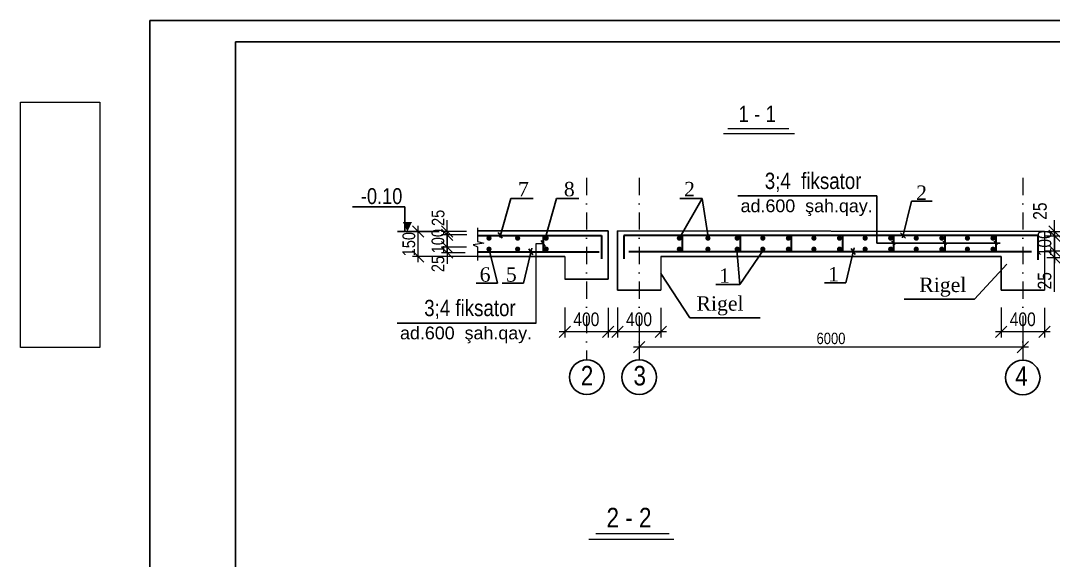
# Model space of a CAD drawing. Header units: millimetres. Extents: x -149347 to 251215, y -2929184 to -2541447.
# Drawn here: x 107574 to 130345, y -2594648 to -2582731 of the extents above; entities that cross this region are included whole.
import ezdxf

# ---------------------------------------------------------------- set-up
doc = ezdxf.new("R2010")
doc.units = ezdxf.units.MM
doc.linetypes.add('DASHDOTX2', pattern=[50.8, 25.4, -12.7, 0, -12.7])
doc.styles.get("Standard").update_dxf_attribs({"font": 'times.ttf'})
doc.styles.add('style1', font='A3TI(LA).TTF', dxfattribs={"height": 400})
doc.styles.add('style6', font='ARIALN.TTF', dxfattribs={"height": 300})
doc.dimstyles.new('DIM_100', dxfattribs={"dimscale": 100, "dimtxt": 250, "dimasz": 2.5, "dimexe": 1.25, "dimexo": 0.625, "dimtad": 1, "dimdec": 0, "dimtxsty": 'style1', "dimblk": 'OBLIQUE', "dimcen": 2.5, "dimdle": 1.25, "dimclrd": 251, "dimclre": 251, "dimaunit": 1, "dimadec": 3, "dimazin": 0, "dimtfac": 1, "dimtdec": 0, "dimtmove": 1, "dimatfit": 3, "dimfxl": 1.25, "dimlwd": 5, "dimlwe": 5, "dimarcsym": 0})

# ---------------------------------------------------------------- blocks, each defined once
blk = doc.blocks.new('_Oblique')
at = {"color": 0, "linetype": 'ByBlock', "lineweight": -2}
blk.add_line((-0.5, -0.5), (0.5, 0.5), dxfattribs=at)
blk = doc.blocks.new('*D892')
at = {"color": 251, "lineweight": 5, "ltscale": 50, "transparency": 16777216}
for p, q in [((130161, -2587479), (130494, -2587479)), ((130172, -2587814), (130494, -2587814))]:
    blk.add_line(p, q, dxfattribs=at)
at = {"color": 251, "linetype": 'ByBlock', "lineweight": 5, "ltscale": 50, "transparency": 16777216}
blk.add_line((130369, -2587939), (130369, -2587354), dxfattribs=at)
at = {"layer": 'Defpoints', "color": 0, "lineweight": 15, "ltscale": 50, "transparency": 16777216}
for p in [(130099, -2587479), (130369, -2587479), (130109, -2587814)]:
    blk.add_point(p, dxfattribs=at)
at = {"color": 251, "lineweight": 5, "ltscale": 50, "transparency": 16777216, "xscale": 250, "yscale": 250, "zscale": 250}
for p, rotation in [((130369, -2587479), 90), ((130369, -2587814), 270)]:
    blk.add_blockref('_Oblique', p, dxfattribs=dict(at, rotation=rotation))
at = {"color": 0, "lineweight": 15, "ltscale": 50, "transparency": 16777216, "insert": (130153, -2587647), "char_height": 300, "attachment_point": 5, "rotation": 90, "style": 'style6'}
blk.add_mtext('{\\fArial Narrow|b0|i0|c238|p34;100}', dxfattribs=at)
blk = doc.blocks.new('*D893')
at = {"color": 251, "linetype": 'ByBlock', "lineweight": 5, "ltscale": 50, "transparency": 16777216}
for p, q in [((130370, -2587387), (130370, -2587137)), ((130370, -2587387), (130370, -2587479)), ((130370, -2587479), (130370, -2587729))]:
    blk.add_line(p, q, dxfattribs=at)
at = {"color": 251, "lineweight": 5, "ltscale": 50, "transparency": 16777216}
for p, q in [((130161, -2587479), (130495, -2587479)), ((130172, -2587387), (130495, -2587387))]:
    blk.add_line(p, q, dxfattribs=at)
at = {"layer": 'Defpoints', "color": 0, "lineweight": 15, "ltscale": 50, "transparency": 16777216}
for p in [(130099, -2587479), (130109, -2587387), (130370, -2587479)]:
    blk.add_point(p, dxfattribs=at)
at = {"color": 251, "lineweight": 5, "ltscale": 50, "transparency": 16777216, "xscale": 250, "yscale": 250, "zscale": 250}
for p, rotation in [((130370, -2587387), 270), ((130370, -2587479), 90)]:
    blk.add_blockref('_Oblique', p, dxfattribs=dict(at, rotation=rotation))
at = {"color": 0, "lineweight": 15, "ltscale": 50, "transparency": 16777216, "insert": (130051, -2586937), "char_height": 300, "attachment_point": 5, "rotation": 90, "style": 'style6'}
blk.add_mtext('25', dxfattribs=at)
blk = doc.blocks.new('*D894')
at = {"color": 251, "linetype": 'ByBlock', "lineweight": 5, "ltscale": 50, "transparency": 16777216}
for p, q in [((130369, -2587689), (130369, -2588083)), ((130369, -2588717), (130369, -2587958))]:
    blk.add_line(p, q, dxfattribs=at)
at = {"color": 251, "lineweight": 5, "ltscale": 50, "transparency": 16777216}
for p, q in [((130214, -2587814), (130494, -2587814)), ((130203, -2587958), (130494, -2587958))]:
    blk.add_line(p, q, dxfattribs=at)
at = {"layer": 'Defpoints', "color": 0, "lineweight": 15, "ltscale": 50, "transparency": 16777216}
for p in [(130151, -2587814), (130141, -2587958), (130369, -2587958)]:
    blk.add_point(p, dxfattribs=at)
at = {"color": 251, "lineweight": 5, "ltscale": 50, "transparency": 16777216, "xscale": 250, "yscale": 250, "zscale": 250}
for p, rotation in [((130369, -2587814), 90), ((130369, -2587958), 270)]:
    blk.add_blockref('_Oblique', p, dxfattribs=dict(at, rotation=rotation))
at = {"color": 0, "lineweight": 15, "ltscale": 50, "transparency": 16777216, "insert": (130153, -2588475), "char_height": 300, "attachment_point": 5, "rotation": 90, "style": 'style6'}
blk.add_mtext('25', dxfattribs=at)
blk = doc.blocks.new('*D896')
at = {"color": 251, "lineweight": 5, "ltscale": 50, "transparency": 16777216}
for p, q in [((121214, -2589606), (121214, -2590065)), ((129671, -2589606), (129671, -2590065))]:
    blk.add_line(p, q, dxfattribs=at)
at = {"color": 251, "linetype": 'ByBlock', "lineweight": 5, "ltscale": 50, "transparency": 16777216}
blk.add_line((129796, -2589940), (121089, -2589940), dxfattribs=at)
at = {"layer": 'Defpoints', "color": 0, "lineweight": 15, "ltscale": 50, "transparency": 16777216}
for p in [(121214, -2589543), (129671, -2589543), (121214, -2589940)]:
    blk.add_point(p, dxfattribs=at)
at = {"color": 251, "lineweight": 5, "ltscale": 50, "transparency": 16777216, "xscale": 250, "yscale": 250, "zscale": 250, "rotation": 180}
blk.add_blockref('_Oblique', (121214, -2589940), dxfattribs=at)
at = {"color": 251, "lineweight": 5, "ltscale": 50, "transparency": 16777216, "xscale": 250, "yscale": 250, "zscale": 250}
blk.add_blockref('_Oblique', (129671, -2589940), dxfattribs=at)
at = {"color": 0, "lineweight": 15, "ltscale": 50, "transparency": 16777216, "insert": (125442, -2589749), "char_height": 300, "attachment_point": 5, "style": 'style6'}
blk.add_mtext('{\\fArial Narrow|b0|i0|c238|p34;\\H0.83333x;6000}', dxfattribs=at)
blk = doc.blocks.new('*D897')
at = {"color": 251, "lineweight": 5, "ltscale": 50, "transparency": 16777216}
for p, q in [((129198, -2589063), (129198, -2589726)), ((130150, -2589072), (130150, -2589726))]:
    blk.add_line(p, q, dxfattribs=at)
at = {"color": 251, "linetype": 'ByBlock', "lineweight": 5, "ltscale": 50, "transparency": 16777216}
blk.add_line((130275, -2589601), (129073, -2589601), dxfattribs=at)
at = {"layer": 'Defpoints', "color": 0, "lineweight": 15, "ltscale": 50, "transparency": 16777216}
for p in [(129198, -2589001), (130150, -2589010), (129198, -2589601)]:
    blk.add_point(p, dxfattribs=at)
at = {"color": 251, "lineweight": 5, "ltscale": 50, "transparency": 16777216, "xscale": 250, "yscale": 250, "zscale": 250, "rotation": 180}
blk.add_blockref('_Oblique', (129198, -2589601), dxfattribs=at)
at = {"color": 251, "lineweight": 5, "ltscale": 50, "transparency": 16777216, "xscale": 250, "yscale": 250, "zscale": 250}
blk.add_blockref('_Oblique', (130150, -2589601), dxfattribs=at)
at = {"color": 0, "lineweight": 15, "ltscale": 50, "transparency": 16777216, "insert": (129671, -2589327), "char_height": 300, "attachment_point": 5, "style": 'style6'}
blk.add_mtext('{\\fArial Narrow|b0|i0|c238|p34;400}', dxfattribs=at)
blk = doc.blocks.new('mekteb')
at = {"color": 0, "lineweight": 25}
for p, q in [((99643, -1821466), (139843, -1821466)), ((99643, -1849866), (99643, -1821466))]:
    blk.add_line(p, q, dxfattribs=at)
at = {"color": 0, "lineweight": 25, "ltscale": 15}
for p in [(101643, -1849366), (139343, -1821966)]:
    blk.add_line(p, (101643, -1821966), dxfattribs=at)
blk = doc.blocks.new('*D898')
at = {"color": 251, "lineweight": 5, "ltscale": 50, "transparency": 16777216}
for p, q in [((120738, -2589063), (120738, -2589726)), ((121690, -2589072), (121690, -2589726))]:
    blk.add_line(p, q, dxfattribs=at)
at = {"color": 251, "linetype": 'ByBlock', "lineweight": 5, "ltscale": 50, "transparency": 16777216}
blk.add_line((121815, -2589601), (120613, -2589601), dxfattribs=at)
at = {"layer": 'Defpoints', "color": 0, "lineweight": 15, "ltscale": 50, "transparency": 16777216}
for p in [(120738, -2589001), (121690, -2589010), (120738, -2589601)]:
    blk.add_point(p, dxfattribs=at)
at = {"color": 251, "lineweight": 5, "ltscale": 50, "transparency": 16777216, "xscale": 250, "yscale": 250, "zscale": 250, "rotation": 180}
blk.add_blockref('_Oblique', (120738, -2589601), dxfattribs=at)
at = {"color": 251, "lineweight": 5, "ltscale": 50, "transparency": 16777216, "xscale": 250, "yscale": 250, "zscale": 250}
blk.add_blockref('_Oblique', (121690, -2589601), dxfattribs=at)
at = {"color": 0, "lineweight": 15, "ltscale": 50, "transparency": 16777216, "insert": (121210, -2589327), "char_height": 300, "attachment_point": 5, "style": 'style6'}
blk.add_mtext('{\\fArial Narrow|b0|i0|c238|p34;400}', dxfattribs=at)
blk = doc.blocks.new('*D903')
at = {"color": 251, "lineweight": 5, "ltscale": 50, "transparency": 16777216}
for p, q in [((119576, -2589063), (119576, -2589726)), ((120527, -2589072), (120527, -2589726))]:
    blk.add_line(p, q, dxfattribs=at)
at = {"color": 251, "linetype": 'ByBlock', "lineweight": 5, "ltscale": 50, "transparency": 16777216}
blk.add_line((120652, -2589601), (119451, -2589601), dxfattribs=at)
at = {"layer": 'Defpoints', "color": 0, "lineweight": 15, "ltscale": 50, "transparency": 16777216}
for p in [(119576, -2589001), (120527, -2589010), (119576, -2589601)]:
    blk.add_point(p, dxfattribs=at)
at = {"color": 251, "lineweight": 5, "ltscale": 50, "transparency": 16777216, "xscale": 250, "yscale": 250, "zscale": 250, "rotation": 180}
blk.add_blockref('_Oblique', (119576, -2589601), dxfattribs=at)
at = {"color": 251, "lineweight": 5, "ltscale": 50, "transparency": 16777216, "xscale": 250, "yscale": 250, "zscale": 250}
blk.add_blockref('_Oblique', (120527, -2589601), dxfattribs=at)
at = {"color": 0, "lineweight": 15, "ltscale": 50, "transparency": 16777216, "insert": (120048, -2589327), "char_height": 300, "attachment_point": 5, "style": 'style6'}
blk.add_mtext('{\\fArial Narrow|b0|i0|c238|p34;400}', dxfattribs=at)
blk = doc.blocks.new('*D904')
at = {"color": 251, "lineweight": 5, "ltscale": 50, "transparency": 16777216}
for p, q in [((117412, -2587463), (116857, -2587463)), ((117403, -2587736), (116857, -2587736))]:
    blk.add_line(p, q, dxfattribs=at)
at = {"color": 251, "linetype": 'ByBlock', "lineweight": 5, "ltscale": 50, "transparency": 16777216}
blk.add_line((116982, -2587861), (116982, -2587338), dxfattribs=at)
at = {"layer": 'Defpoints', "color": 0, "lineweight": 15, "ltscale": 50, "transparency": 16777216}
for p in [(116982, -2587463), (117474, -2587463), (117466, -2587736)]:
    blk.add_point(p, dxfattribs=at)
at = {"color": 251, "lineweight": 5, "ltscale": 50, "transparency": 16777216, "xscale": 250, "yscale": 250, "zscale": 250}
for p, rotation in [((116982, -2587463), 90), ((116982, -2587736), 270)]:
    blk.add_blockref('_Oblique', p, dxfattribs=dict(at, rotation=rotation))
at = {"color": 0, "lineweight": 15, "ltscale": 50, "transparency": 16777216, "insert": (116777, -2587600), "char_height": 300, "attachment_point": 5, "rotation": 90, "style": 'style6'}
blk.add_mtext('{\\fArial Narrow|b0|i0|c238|p34;\\H0.93333x;100}', dxfattribs=at)
blk = doc.blocks.new('*D905')
at = {"color": 251, "linetype": 'ByBlock', "lineweight": 5, "ltscale": 50, "transparency": 16777216}
for p, q in [((116981, -2587388), (116981, -2587138)), ((116981, -2587388), (116981, -2587463)), ((116981, -2587463), (116981, -2587713))]:
    blk.add_line(p, q, dxfattribs=at)
at = {"color": 251, "lineweight": 5, "ltscale": 50, "transparency": 16777216}
for p, q in [((117403, -2587388), (116856, -2587388)), ((117412, -2587463), (116856, -2587463))]:
    blk.add_line(p, q, dxfattribs=at)
at = {"layer": 'Defpoints', "color": 0, "lineweight": 15, "ltscale": 50, "transparency": 16777216}
for p in [(116981, -2587463), (117466, -2587388), (117474, -2587463)]:
    blk.add_point(p, dxfattribs=at)
at = {"color": 251, "lineweight": 5, "ltscale": 50, "transparency": 16777216, "xscale": 250, "yscale": 250, "zscale": 250}
for p, rotation in [((116981, -2587388), 270), ((116981, -2587463), 90)]:
    blk.add_blockref('_Oblique', p, dxfattribs=dict(at, rotation=rotation))
at = {"color": 0, "lineweight": 15, "ltscale": 50, "transparency": 16777216, "insert": (116780, -2587086), "char_height": 300, "attachment_point": 5, "rotation": 90, "style": 'style6'}
blk.add_mtext('{\\H0.93333x;25}', dxfattribs=at)
blk = doc.blocks.new('*D906')
at = {"color": 251, "linetype": 'ByBlock', "lineweight": 5, "ltscale": 50, "transparency": 16777216}
for p, q in [((116982, -2587736), (116982, -2587486)), ((116982, -2587736), (116982, -2587854)), ((116982, -2587854), (116982, -2588104))]:
    blk.add_line(p, q, dxfattribs=at)
at = {"color": 251, "lineweight": 5, "ltscale": 50, "transparency": 16777216}
for p, q in [((117369, -2587736), (116857, -2587736)), ((117377, -2587854), (116857, -2587854))]:
    blk.add_line(p, q, dxfattribs=at)
at = {"layer": 'Defpoints', "color": 0, "lineweight": 15, "ltscale": 50, "transparency": 16777216}
for p in [(116982, -2587854), (117431, -2587736), (117440, -2587854)]:
    blk.add_point(p, dxfattribs=at)
at = {"color": 251, "lineweight": 5, "ltscale": 50, "transparency": 16777216, "xscale": 250, "yscale": 250, "zscale": 250}
for p, rotation in [((116982, -2587736), 270), ((116982, -2587854), 90)]:
    blk.add_blockref('_Oblique', p, dxfattribs=dict(at, rotation=rotation))
at = {"color": 0, "lineweight": 15, "ltscale": 50, "transparency": 16777216, "insert": (116777, -2588104), "char_height": 300, "attachment_point": 5, "rotation": 90, "style": 'style6'}
blk.add_mtext('{\\H0.93333x;25}', dxfattribs=at)
blk = doc.blocks.new('*D907')
at = {"color": 251, "lineweight": 5, "ltscale": 50, "transparency": 16777216}
for p, q in [((116539, -2587388), (116215, -2587388)), ((117703, -2587941), (116215, -2587941))]:
    blk.add_line(p, q, dxfattribs=at)
at = {"color": 251, "linetype": 'ByBlock', "lineweight": 5, "ltscale": 50, "transparency": 16777216}
blk.add_line((116340, -2588066), (116340, -2587263), dxfattribs=at)
at = {"layer": 'Defpoints', "color": 0, "lineweight": 15, "ltscale": 50, "transparency": 16777216}
for p in [(116340, -2587388), (116601, -2587388), (117766, -2587941)]:
    blk.add_point(p, dxfattribs=at)
at = {"color": 251, "lineweight": 5, "ltscale": 50, "transparency": 16777216, "xscale": 250, "yscale": 250, "zscale": 250}
for p, rotation in [((116340, -2587388), 90), ((116340, -2587941), 270)]:
    blk.add_blockref('_Oblique', p, dxfattribs=dict(at, rotation=rotation))
at = {"color": 0, "lineweight": 15, "ltscale": 50, "transparency": 16777216, "insert": (116135, -2587666), "char_height": 300, "attachment_point": 5, "rotation": 90, "style": 'style6'}
blk.add_mtext('{\\fArial Narrow|b0|i0|c238|p34;\\H0.93333x;150}', dxfattribs=at)

msp = doc.modelspace()

# ---------------------------------------------------------------- hatches: boundary and pattern name
h = msp.add_hatch(color=0)
edge = h.paths.add_edge_path()
edge.add_arc((117901.26435, -2587533.55488), 57.37628, 0, 360)
h = msp.add_hatch(color=0)
edge = h.paths.add_edge_path()
edge.add_arc((118532.71013, -2587533.55488), 57.37628, 0, 360)
h = msp.add_hatch(color=0)
edge = h.paths.add_edge_path()
edge.add_arc((119162.87251, -2587533.55488), 57.37628, 0, 360)
h = msp.add_hatch(color=0)
edge = h.paths.add_edge_path()
edge.add_arc((122098.77736, -2587533.55488), 57.37628, -180, 180, ccw=False)
h = msp.add_hatch(color=0)
edge = h.paths.add_edge_path()
edge.add_arc((122728.93975, -2587533.55488), 57.37628, -180, 180, ccw=False)
h = msp.add_hatch(color=0)
edge = h.paths.add_edge_path()
edge.add_arc((123374.48706, -2587533.55488), 57.37628, -180, 180, ccw=False)
h = msp.add_hatch(color=0)
edge = h.paths.add_edge_path()
edge.add_arc((123938.50626, -2587533.55488), 57.37628, -180, 180, ccw=False)
h = msp.add_hatch(color=0)
edge = h.paths.add_edge_path()
edge.add_arc((124502.52546, -2587533.55488), 57.37628, -180, 180, ccw=False)
h = msp.add_hatch(color=0)
edge = h.paths.add_edge_path()
edge.add_arc((125066.54466, -2587533.55488), 57.37628, -180, 180, ccw=False)
h = msp.add_hatch(color=0)
edge = h.paths.add_edge_path()
edge.add_arc((125630.56386, -2587533.55488), 57.37628, -180, 180, ccw=False)
h = msp.add_hatch(color=0)
edge = h.paths.add_edge_path()
edge.add_arc((126194.58306, -2587533.55488), 57.37628, -180, 180, ccw=False)
h = msp.add_hatch(color=0)
edge = h.paths.add_edge_path()
edge.add_arc((126758.60226, -2587533.55488), 57.37628, -180, 180, ccw=False)
h = msp.add_hatch(color=0)
edge = h.paths.add_edge_path()
edge.add_arc((127322.62146, -2587533.55488), 57.37628, -180, 180, ccw=False)
h = msp.add_hatch(color=0)
edge = h.paths.add_edge_path()
edge.add_arc((127886.64066, -2587533.55488), 57.37628, -180, 180, ccw=False)
h = msp.add_hatch(color=0)
edge = h.paths.add_edge_path()
edge.add_arc((128450.65986, -2587533.55488), 57.37628, -180, 180, ccw=False)
h = msp.add_hatch(color=0)
edge = h.paths.add_edge_path()
edge.add_arc((129014.67906, -2587533.55488), 57.37628, -180, 180, ccw=False)
h = msp.add_hatch(color=0)
edge = h.paths.add_edge_path()
edge.add_arc((117901.26435, -2587776.02159), 57.37628, 0, 360)
h = msp.add_hatch(color=0)
edge = h.paths.add_edge_path()
edge.add_arc((118532.71013, -2587776.02159), 57.37628, 0, 360)
h = msp.add_hatch(color=0)
edge = h.paths.add_edge_path()
edge.add_arc((119162.87251, -2587776.02159), 57.37628, 0, 360)
h = msp.add_hatch(color=0)
edge = h.paths.add_edge_path()
edge.add_arc((122098.77736, -2587776.02159), 57.37628, -180, 180, ccw=False)
h = msp.add_hatch(color=0)
edge = h.paths.add_edge_path()
edge.add_arc((122728.93975, -2587776.02159), 57.37628, -180, 180, ccw=False)
h = msp.add_hatch(color=0)
edge = h.paths.add_edge_path()
edge.add_arc((123374.48706, -2587776.02159), 57.37628, -180, 180, ccw=False)
h = msp.add_hatch(color=0)
edge = h.paths.add_edge_path()
edge.add_arc((123938.50626, -2587776.02159), 57.37628, -180, 180, ccw=False)
h = msp.add_hatch(color=0)
edge = h.paths.add_edge_path()
edge.add_arc((124502.52546, -2587776.02159), 57.37628, -180, 180, ccw=False)
h = msp.add_hatch(color=0)
edge = h.paths.add_edge_path()
edge.add_arc((125066.54466, -2587776.02159), 57.37628, -180, 180, ccw=False)
h = msp.add_hatch(color=0)
edge = h.paths.add_edge_path()
edge.add_arc((125630.56386, -2587776.02159), 57.37628, -180, 180, ccw=False)
h = msp.add_hatch(color=0)
edge = h.paths.add_edge_path()
edge.add_arc((126194.58306, -2587776.02159), 57.37628, -180, 180, ccw=False)
h = msp.add_hatch(color=0)
edge = h.paths.add_edge_path()
edge.add_arc((126758.60226, -2587776.02159), 57.37628, -180, 180, ccw=False)
h = msp.add_hatch(color=0)
edge = h.paths.add_edge_path()
edge.add_arc((127322.62146, -2587776.02159), 57.37628, -180, 180, ccw=False)
h = msp.add_hatch(color=0)
edge = h.paths.add_edge_path()
edge.add_arc((127886.64066, -2587776.02159), 57.37628, -180, 180, ccw=False)
h = msp.add_hatch(color=0)
edge = h.paths.add_edge_path()
edge.add_arc((128450.65986, -2587776.02159), 57.37628, -180, 180, ccw=False)
h = msp.add_hatch(color=0)
edge = h.paths.add_edge_path()
edge.add_arc((129014.67906, -2587776.02159), 57.37628, -180, 180, ccw=False)

# ---------------------------------------------------------------- linework, layer by layer
at = {"color": 1, "linetype": 'DASHDOTX2', "lineweight": 13, "ltscale": 15}
for p, q in [((120048.90087, -2586202.8169), (120051.42078, -2590222.60139)), ((121211.19376, -2586202.8169), (121213.71367, -2590222.60139)), ((129671.48176, -2586202.8169), (129670.46071, -2590230.23773))]:
    msp.add_line(p, q, dxfattribs=at)
at = {"ltscale": 30}
for p, q in [((118382.34587, -2586657.69124), (118140.40078, -2587515.65287)), ((118382.34587, -2586657.69124), (118873.52534, -2586657.69124)), ((119392.31011, -2586657.69124), (119150.36502, -2587515.65287)), ((119392.31011, -2586657.69124), (119883.48958, -2586657.69124)), ((122602.46433, -2586657.69124), (122111.28486, -2587515.65287)), ((122602.46433, -2586657.69124), (122111.28486, -2586657.69124)), ((122742.34048, -2587557.90061), (122602.46433, -2586657.69124)), ((126449.48208, -2586600.15221), (123386.05144, -2586600.15221)), ((126449.48208, -2587642.8421), (126449.48208, -2586600.15221)), ((127019.20337, -2587524.59846), (127220.89303, -2586719.04129)), ((127220.89303, -2586719.04129), (127670.13617, -2586719.04129)), ((116042.16951, -2586845.68377), (114893.13821, -2586845.68377)), ((116042.16951, -2587363.3177), (116042.16951, -2586845.68377)), ((116801.37096, -2587387.75109), (115881.48498, -2587387.75109)), ((117649.22096, -2587374.07901), (120526.34731, -2587368.42256)), ((118102.12498, -2587405.24283), (118193.00555, -2587535.38371)), ((130147.37296, -2587386.92674), (120735.30256, -2587368.42256)), ((126972.64644, -2587412.72227), (127084.67058, -2587530.45462)), ((119048.67335, -2587584.89274), (119139.55391, -2587715.03362)), ((129170.16608, -2587642.8421), (126449.48208, -2587642.8421)), ((126784.46779, -2587602.91144), (126850.36283, -2587680.28162)), ((127917.05647, -2587602.91144), (127982.95152, -2587680.28162)), ((129041.16548, -2587602.91144), (129107.06052, -2587680.28162)), ((117895.34749, -2587754.00641), (118086.37173, -2588527.14984)), ((118849.11312, -2587754.00641), (118663.92075, -2588527.14984)), ((118778.81138, -2587770.27674), (118869.69195, -2587900.41762)), ((123430.94012, -2588554.32865), (123366.83312, -2587781.05831)), ((123952.6581, -2587787.90439), (123430.94012, -2588554.32865)), ((125954.50344, -2587747.35004), (125769.31108, -2588520.49347)), ((125884.2017, -2587763.62037), (125975.08227, -2587893.76125)), ((117649.22096, -2587941.10078), (119574.56491, -2587941.10078)), ((129195.59056, -2587941.10078), (121687.08496, -2587941.10078)), ((118086.37173, -2588527.14984), (117616.77222, -2588527.14984)), ((118663.92075, -2588527.14984), (118194.32125, -2588527.14984)), ((123430.94012, -2588554.32865), (122901.72588, -2588554.32865)), ((125769.31108, -2588520.49347), (125299.71157, -2588520.49347)), ((121687.08496, -2588683.75285), (121211.19376, -2588683.75285)), ((130147.37296, -2588683.75285), (129671.48176, -2588683.75285)), ((118939.4637, -2589406.92509), (115876.03307, -2589406.92509))]:
    msp.add_line(p, q, dxfattribs=at)
at = {"color": 0, "linetype": 'ByBlock', "lineweight": 30}
for p, q in [((117649.22096, -2587476.04737), (120385.57404, -2587476.04737)), ((119098.11789, -2587476.04737), (119098.11789, -2587835.34718)), ((120385.57404, -2587476.04737), (120385.57404, -2587988.78289)), ((130005.29012, -2587476.04737), (120876.07584, -2587476.04737)), ((120876.07584, -2587476.04737), (120876.07584, -2587988.78289)), ((122163.53198, -2587476.04737), (122163.53198, -2587835.34718)), ((123440.91691, -2587476.04737), (123440.91691, -2587835.34718)), ((124567.00251, -2587476.04737), (124567.00251, -2587835.34718)), ((125697.1012, -2587477.29774), (125697.1012, -2587836.59755)), ((126818.40361, -2587476.04737), (126818.40361, -2587835.34718)), ((127949.90559, -2587476.04737), (127949.90559, -2587835.34718)), ((129076.48748, -2587476.04737), (129076.48748, -2587835.34718)), ((130005.29012, -2587476.04737), (130005.29012, -2588011.67017)), ((117649.22096, -2587835.34718), (120331.79515, -2587835.34718)), ((129866.57768, -2587835.34718), (120983.53228, -2587835.34718))]:
    msp.add_line(p, q, dxfattribs=at)
at = {"lineweight": 25}
for p, q in [((120526.34731, -2587368.42256), (120526.34731, -2588439.23957)), ((120735.30256, -2587368.42256), (120735.30256, -2588683.75285)), ((129322.1534, -2588110.47544), (128608.89024, -2588877.31988)), ((129195.59056, -2587941.10078), (129195.59056, -2588683.75285)), ((121687.08496, -2588312.42682), (122328.02303, -2589289.29704)), ((120526.34731, -2588439.23957), (119574.56491, -2588439.23957)), ((120735.30256, -2588683.75285), (121687.08496, -2588683.75285)), ((129195.59056, -2588683.75285), (130147.37296, -2588683.75285)), ((127052.88491, -2588877.31988), (128608.89024, -2588877.31988)), ((122328.02303, -2589289.29704), (123884.02836, -2589289.29704))]:
    msp.add_line(p, q, dxfattribs=at)
at = {"lineweight": 15, "ltscale": 60}
for p, q in [((130147.37296, -2587386.92674), (130147.37296, -2588683.75285)), ((119574.56491, -2587941.10078), (119574.56491, -2588439.23957)), ((120735.30256, -2587941.10078), (120735.30256, -2588683.75285)), ((121687.08496, -2587941.10078), (121687.08496, -2588683.75285)), ((129195.59056, -2587941.10078), (129195.59056, -2588683.75285))]:
    msp.add_line(p, q, dxfattribs=at)
at = {"color": 1, "lineweight": 15, "ltscale": 15}
for p, q in [((119098.11789, -2587655.69727), (118936.654, -2587655.69727)), ((118936.654, -2587655.69727), (118936.654, -2589406.92509))]:
    msp.add_line(p, q, dxfattribs=at)
msp.add_lwpolyline([(107574.15045, -2584530.92447), (109320.74024, -2584530.92447), (109320.74024, -2589948.93486), (107574.15045, -2589948.93486)], close=True, dxfattribs=at)
for points in [[(124509.99988, -2585122.44533), (123164.03647, -2585122.44533)], [(124639.7353, -2585227.78741), (123074.82723, -2585227.78741)], [(117649.22096, -2587303.02611), (117649.22096, -2587609.49423), (117784.41975, -2587642.17662), (117550.95823, -2587681.05839), (117649.22096, -2587725.77156), (117649.22096, -2588024.44716)], [(120256.86158, -2594052.72139), (121872.01767, -2594052.72139)], [(120101.17908, -2594179.13189), (121979.06876, -2594179.13189)]]:
    msp.add_lwpolyline(points, dxfattribs=at)
at = {"lineweight": 25}
for centre in [(120058.6486, -2590603.14388), (121213.71367, -2590603.14388), (129670.46071, -2590610.78022)]:
    msp.add_circle(centre, 380.54249, dxfattribs=at)

# ---------------------------------------------------------------- block references
at = {"lineweight": 15, "xscale": 0.9430204144289575, "yscale": 0.9430204144289575, "zscale": 0.9430204144289575}
msp.add_blockref('mekteb', (16457.85848, -865051.5296), dxfattribs=at)

# ---------------------------------------------------------------- texts
at = {"lineweight": 25, "style": 'style6'}
for s, width, gutter_width, insert, char_height, attachment_point in [('{\\fArial Narrow|b0|i0|c238|p34;1 - 1}', 9247.7833322, 15, (124227.35112, -2584610.41952), 360, 3), ('{\\fArial Narrow|b0|i0|c238|p34;2}', 386.8655967, 18, (119925.45549, -2590353.92225), 432, 1), ('{\\fArial Narrow|b0|i0|c238|p34;3}', 386.8655967, 18, (121087.74838, -2590353.92225), 432, 1), ('4', 386.8655967, 18, (129781.02157, -2590361.55859), 432, 3), ('{\\fArial Narrow|b0|i0|c238|p34;2 - 2}', 11097.3399986, 18, (120492.66486, -2593487.29867), 432, 1)]:
    msp.add_mtext_dynamic_manual_height_columns(s, width=width, gutter_width=gutter_width, heights=[0], dxfattribs=dict(at, insert=insert, char_height=char_height, attachment_point=attachment_point))
at = {"color": 0, "linetype": 'ByBlock', "char_height": 360, "width": 13296.7360512, "attachment_point": 1, "style": 'style6'}
for s, insert in [('{\\fArial Narrow|b0|i0|c238|p34;3;4 } {\\fArial Narrow|b0|i0|c238|p34;fiksator}', (123982.28135, -2586088.43998)), ('{\\fArial Narrow|b0|i0|c238|p34;3;4} {\\fArial Narrow|b0|i0|c238|p34;fiksator}', (116472.26297, -2588895.21285))]:
    msp.add_mtext(s, dxfattribs=dict(at, insert=insert))
at = {"ltscale": 5, "char_height": 317.2608}
for s, width, insert, attachment_point in [('{\\fTimes New Roman|b0|i0|c238|p18;\\C0;7}', 1353.9620451, (118541.79048, -2586291.53074), 1), ('{\\fTimes New Roman|b0|i0|c238|p18;\\C0;8}', 1353.9620451, (119551.75472, -2586291.53074), 1), ('{\\fTimes New Roman|b0|i0|c238|p18;\\C0;2}', 1353.9620451, (122443.01971, -2586291.53074), 3), ('{\\fTimes New Roman|b0|i0|c238|p18;\\C0;2}', 1353.9620451, (127559.01117, -2586370.32961), 3), ('{\\fTimes New Roman|b0|i0|c238|p18;\\C0;6}', 1353.9620451, (117935.0303, -2588177.17627), 3), ('{\\fTimes New Roman|b0|i0|c238|p18;\\C0;5}', 1353.9620451, (118512.57932, -2588177.17627), 3), ('{\\fTimes New Roman|b0|i0|c238|p18;\\C0;1}', 1353.9620451, (123215.40612, -2588200.99731), 3), ('{\\fTimes New Roman|b0|i0|c238|p18;\\C0;1}', 1353.9620451, (125617.96964, -2588170.5199), 3), ('{\\fTimes New Roman|b0|i0|c238|p18;Rigel}', 1504.3786987, (128427.29082, -2588405.50798), 3), ('{\\fTimes New Roman|b0|i0|c238|p18;Rigel}', 1504.3786987, (123514.87615, -2588817.48514), 3)]:
    msp.add_mtext_dynamic_manual_height_columns(s, width=width, gutter_width=18, heights=[0], dxfattribs=dict(at, insert=insert, attachment_point=attachment_point))
at = {"color": 0, "insert": (115990.23027, -2586430.37051), "char_height": 350, "width": 7178.4994239, "attachment_point": 3, "style": 'style6'}
msp.add_mtext('{\\fArial Narrow|b0|i0|c238|p34;-0.10}', dxfattribs=at)
at = {"color": 0, "char_height": 285.53472, "width": 3554.5327397, "attachment_point": 1}
for insert in [(123449.23401, -2586678.74077), (115939.21564, -2589485.51365)]:
    msp.add_mtext('{\\fArial|b0|i0|c238|p34;\\H0.98765x;ad.600  şah.qay.} ', dxfattribs=dict(at, insert=insert))
at = {"ltscale": 30, "insert": (115930.15951, -2587149.08625), "char_height": 230.4, "attachment_point": 1}
msp.add_mtext_dynamic_manual_height_columns('{\\fTimes New Roman|b0|i0|c162|p18;▼}', width=4022.3513302, gutter_width=1728, heights=[0], dxfattribs=at)

# ---------------------------------------------------------------- dimensions: what is measured, and where the dimension line sits
at = {"color": 231, "lineweight": 15, "ltscale": 50}
for base, p1, p2, angle, text, picture, middle in [((130369.66545, -2587479.49556), (130109.07996, -2587387.0284), (130098.5046, -2587479.49556), 90, '25', '*D893', (130266.56037, -2586937.05652)), ((116981.37096, -2587463.29615), (117465.84425, -2587387.75109), (117474.48425, -2587463.29615), 90, '{\\H0.93333x;25}', '*D905', (116985.15294, -2587086.28364)), ((116340.43961, -2587387.75109), (117765.94678, -2587941.10078), (116601.16444, -2587387.75109), 90, '{\\fArial Narrow|b0|i0|c238|p34;\\H0.93333x;150}', '*D907', (116340.43961, -2587666.06044)), ((116982.00425, -2587463.29615), (117465.84425, -2587736.26049), (117474.48425, -2587463.29615), 90, '{\\fArial Narrow|b0|i0|c238|p34;\\H0.93333x;100}', '*D904', (116982.00425, -2587599.77832)), ((130369.03216, -2587479.49556), (130109.07996, -2587813.60391), (130098.5046, -2587479.49556), 90, '{\\fArial Narrow|b0|i0|c238|p34;100}', '*D892', (130369.03216, -2587646.54973)), ((116982.00425, -2587854.09668), (117431.28425, -2587736.26049), (117439.92425, -2587854.09668), 90, '{\\H0.93333x;25}', '*D906', (116982.00425, -2588104.09668)), ((130369.03216, -2587957.83541), (130151.3814, -2587813.60391), (130140.80604, -2587957.83541), 90, '25', '*D894', (130231.08337, -2588475.2023)), ((119575.52958, -2589601.42629), (120527.31198, -2589009.65878), (119575.52958, -2589000.85823), 180, '{\\fArial Narrow|b0|i0|c238|p34;400}', '*D903', (120048.16937, -2589543.07407)), ((120737.82247, -2589601.42629), (121689.60487, -2589009.65878), (120737.82247, -2589000.85823), 180, '{\\fArial Narrow|b0|i0|c238|p34;400}', '*D898', (121210.46226, -2589543.07407)), ((129198.11047, -2589601.42629), (130149.89287, -2589009.65878), (129198.11047, -2589000.85823), 180, '{\\fArial Narrow|b0|i0|c238|p34;400}', '*D897', (129670.75026, -2589543.07407))]:
    dim = msp.add_linear_dim(base=base, p1=p1, p2=p2, angle=angle, text=text, dimstyle='DIM_100', override={"dimtxsty": 'style6'}, dxfattribs=at)
    dim.commit()
    dim.dimension.update_dxf_attribs({"geometry": picture, "text_midpoint": middle, "dimtype": 160})
dim = msp.add_linear_dim(base=(121213.71367, -2589939.50879), p1=(129670.75026, -2589543.07407), p2=(121213.71367, -2589543.07407), angle=180, text='{\\fArial Narrow|b0|i0|c238|p34;\\H0.83333x;6000}', dimstyle='DIM_100', override={"dimtxsty": 'style6'}, dxfattribs=at)
dim.commit()
dim.dimension.update_dxf_attribs({"geometry": '*D896', "text_midpoint": (125442.23197, -2589749.36605)})

doc.saveas('drawing.dxf')
